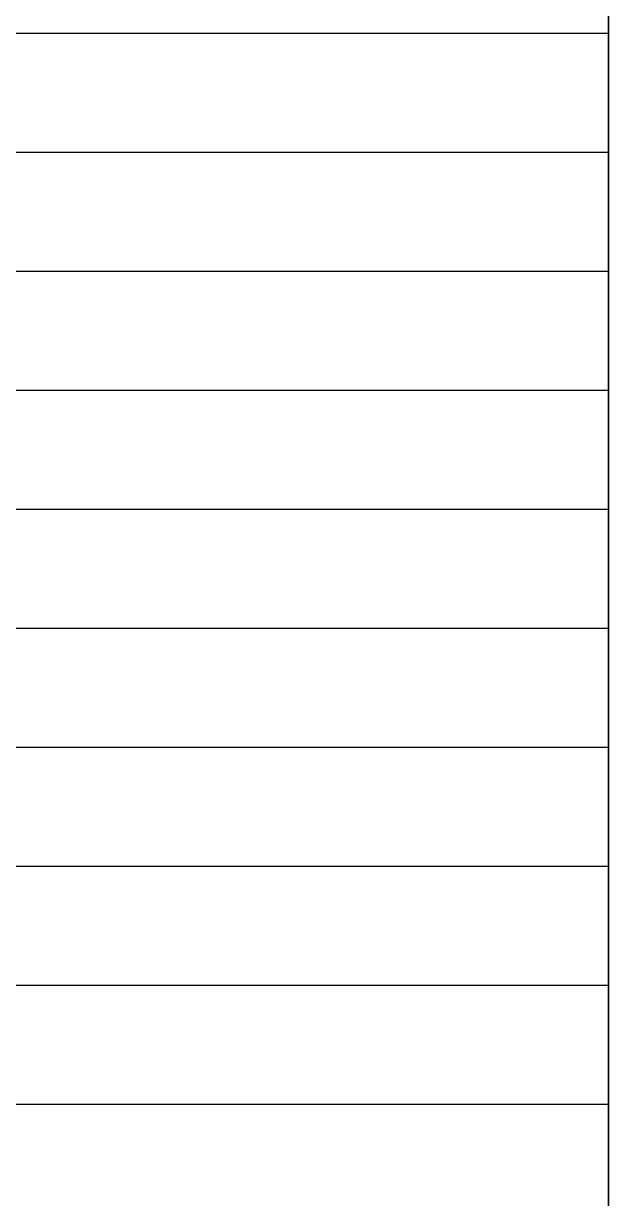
# Model space of a CAD drawing. Header units: millimetres. Extents: x -114775 to 228300, y -175499 to 108657.
# Drawn here: x -101466.7 to -101397.9, y -112301.9 to -112163.7 of the extents above; entities that cross this region are included whole.
import ezdxf

# ---------------------------------------------------------------- set-up
doc = ezdxf.new("R2010")
doc.units = ezdxf.units.MM
doc.header["$LTSCALE"] = 1000
doc.layers.add('W-图框', color=251, linetype='CONTINUOUS')

msp = doc.modelspace()

# ---------------------------------------------------------------- linework, layer by layer
at = {"layer": 'W-图框', "color": 146}
msp.add_line((-101397.89, -112138.85), (-101397.89, -112486.85), dxfattribs=at)
at = {"layer": 'W-图框', "color": 146, "linetype": 'ByBlock'}
msp.add_line((-101547.89, -112164.85), (-101397.89, -112164.85), dxfattribs=at)
at = {"layer": 'W-图框', "color": 251, "linetype": 'ByBlock'}
for p, q in [((-101547.89, -112178.85), (-101397.89, -112178.85)), ((-101547.89, -112192.85), (-101397.89, -112192.85)), ((-101547.89, -112206.85), (-101397.89, -112206.85)), ((-101547.89, -112220.85), (-101397.89, -112220.85)), ((-101547.89, -112234.85), (-101397.89, -112234.85)), ((-101547.89, -112248.85), (-101397.89, -112248.85)), ((-101547.89, -112262.85), (-101397.89, -112262.85)), ((-101547.89, -112276.85), (-101397.89, -112276.85)), ((-101547.89, -112290.85), (-101397.89, -112290.85))]:
    msp.add_line(p, q, dxfattribs=at)
at = {"layer": 'W-图框', "color": 146}
msp.add_lwpolyline([(-101397.89, -112138.85), (-101547.89, -112138.85), (-101547.89, -112486.85), (-101397.89, -112486.85)], close=True, dxfattribs=at)

doc.saveas('drawing.dxf')
